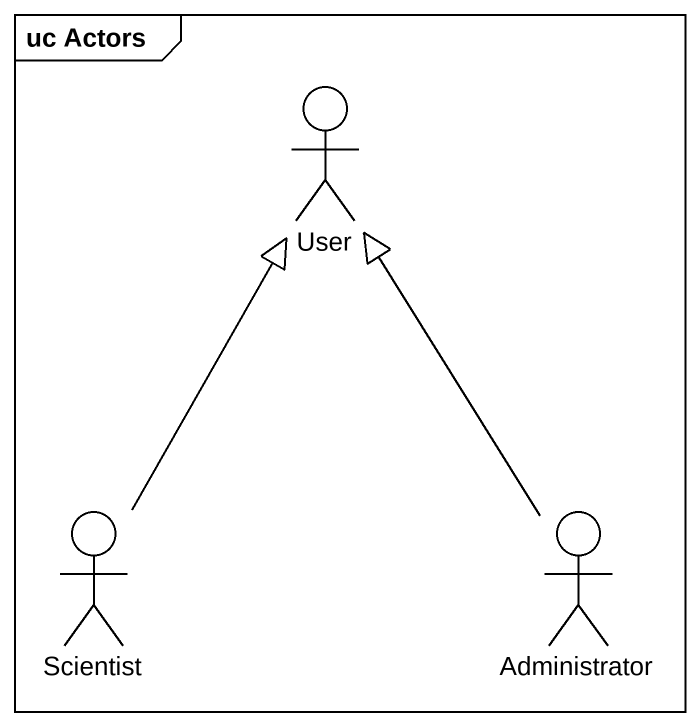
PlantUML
@startuml
mainframe uc Actors
actor User
actor Scientist
actor Administrator
Scientist -up-|> User
Administrator -up-|> User
@enduml
